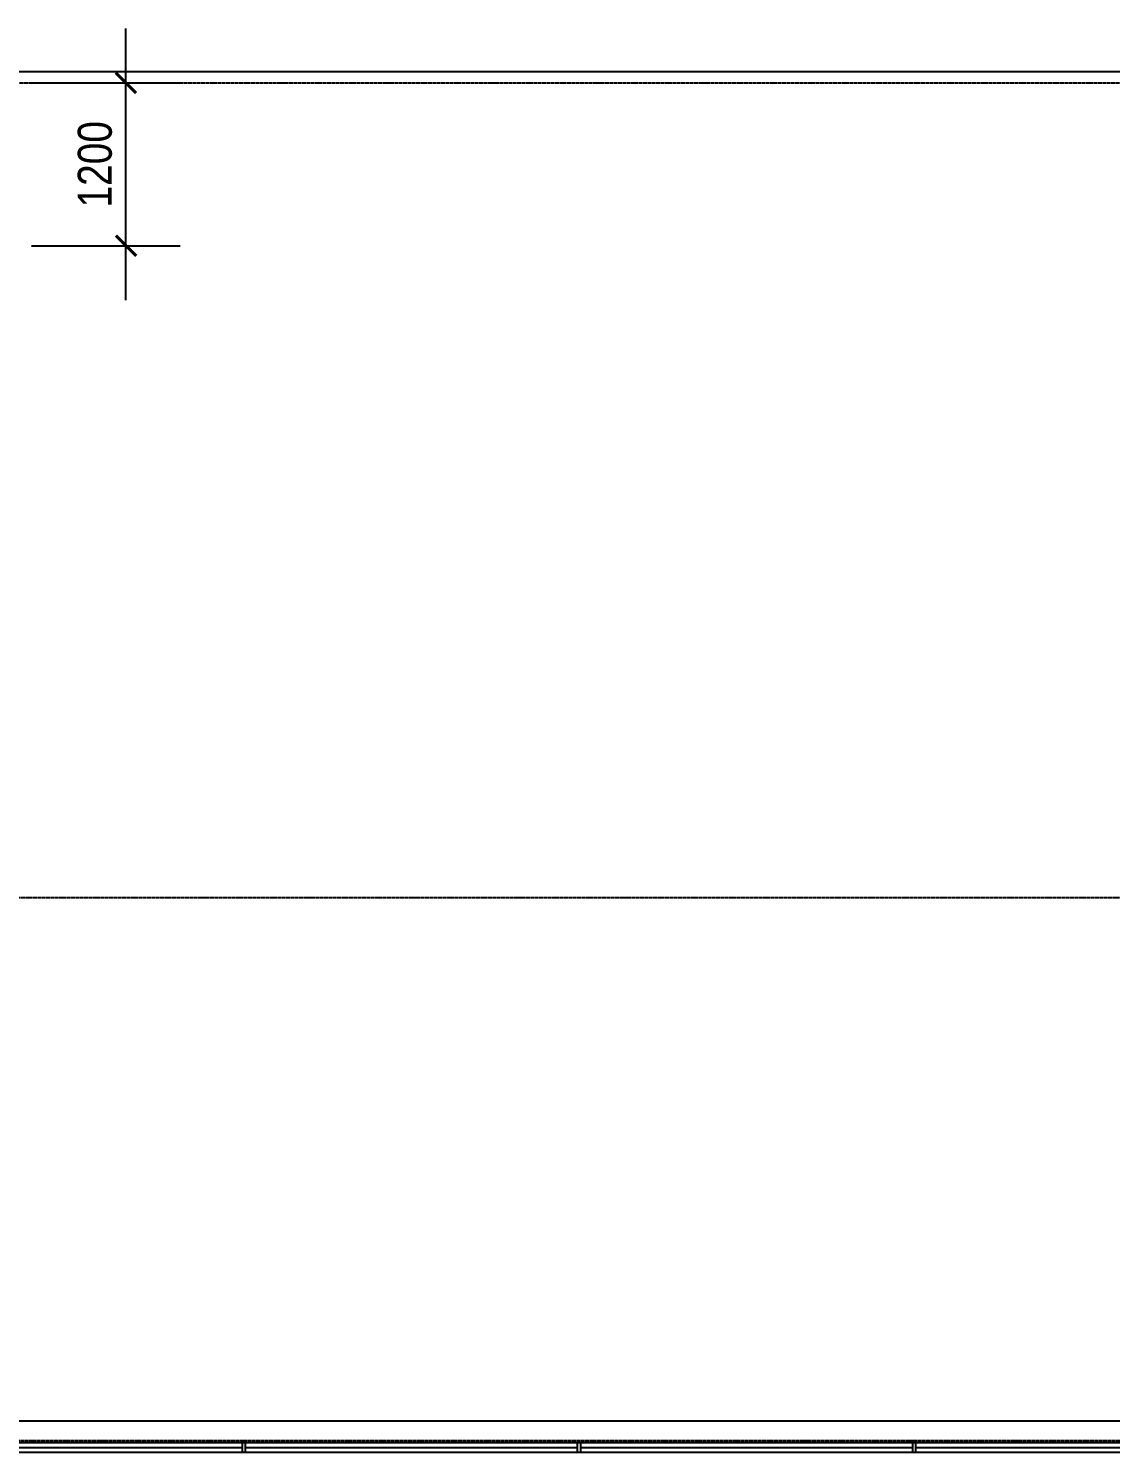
# Model space of a CAD drawing. Extents: x 0 to 163200, y -20682 to 90307.
# Drawn here: x 47759 to 55730, y -12615 to -2126 of the extents above; entities that cross this region are included whole.
import ezdxf

# ---------------------------------------------------------------- set-up
doc = ezdxf.new("R2010")
doc.units = 0
doc.header["$LTSCALE"] = 8
doc.header["$MEASUREMENT"] = 0
doc.linetypes.add('CENTER', pattern=[2, 1.25, -0.25, 0.25, -0.25])
doc.layers.get('0').update_dxf_attribs({"linetype": 'CONTINUOUS'})
doc.layers.get('DEFPOINTS').update_dxf_attribs({"linetype": 'CONTINUOUS'})
for name, color, linetype in [('A-DOORS', 5, 'CONTINUOUS'), ('A-GLASS', 5, 'CONTINUOUS'), ('A-MULLIONS', 5, 'CONTINUOUS'), ('A-STEEL', 5, 'CONTINUOUS'), ('GRID', 5, 'CENTER')]:
    doc.layers.add(name, color=color, linetype=linetype)
doc.styles.add('TXT-25-$100', font='ARIALN.TTF', dxfattribs={"height": 250})
doc.dimstyles.new('1$100-TICK', dxfattribs={"dimtxt": 250, "dimasz": 150, "dimexe": 400, "dimexo": 0, "dimgap": 100, "dimtad": 1, "dimdec": 0, "dimdsep": 46, "dimtxsty": 'TXT-25-$100', "dimblk1": 'ARCHTICK', "dimblk2": 'ARCHTICK', "dimsah": 1, "dimcen": -100, "dimdle": 400, "dimclrd": 1, "dimclre": 1, "dimclrt": 7, "dimadec": 0, "dimazin": 0, "dimtfac": 1, "dimtdec": 1, "dimtmove": 0, "dimatfit": 3, "dimldrblk": 'ARCHTICK', "dimfxl": 1, "dimtolj": 1, "dimarcsym": 0})

# ---------------------------------------------------------------- blocks, each defined once
blk = doc.blocks.new('_ARCHTICK')
at = {"color": 0, "linetype": 'ByBlock', "const_width": 0.15}
blk.add_lwpolyline([(-0.5, -0.5), (0.5, 0.5)], dxfattribs=at)
blk = doc.blocks.new('*D220')
at = {"layer": 'A-DOORS', "color": 1, "lineweight": -2, "transparency": 16777216}
for p, q in [((48477, -4126), (48477, -2126)), ((47782, -2526), (48877, -2526)), ((47782, -3726), (48877, -3726))]:
    blk.add_line(p, q, dxfattribs=at)
at = {"layer": 'DEFPOINTS', "color": 0, "transparency": 16777216}
for p in [(47782, -2526), (48477, -2526), (47782, -3726)]:
    blk.add_point(p, dxfattribs=at)
at = {"layer": 'A-DOORS', "color": 1, "lineweight": -2, "transparency": 16777216, "xscale": 150, "yscale": 150, "zscale": 150}
for p, rotation in [((48477, -2526), 90), ((48477, -3726), 270)]:
    blk.add_blockref('_ARCHTICK', p, dxfattribs=dict(at, rotation=rotation))
at = {"layer": 'A-DOORS', "color": 7, "transparency": 16777216, "insert": (48249, -3126), "char_height": 250, "attachment_point": 5, "rotation": 90, "style": 'TXT-25-$100'}
blk.add_mtext('\\A1;1200', dxfattribs=at)
blk = doc.blocks.new('*D228')
at = {"layer": 'A-DOORS', "color": 1, "lineweight": -2, "transparency": 16777216}
for p, q in [((48477, -4126), (48477, -2126)), ((47782, -2526), (48877, -2526)), ((47782, -3726), (48877, -3726))]:
    blk.add_line(p, q, dxfattribs=at)
at = {"layer": 'DEFPOINTS', "color": 0, "transparency": 16777216}
for p in [(47782, -2526), (48477, -2526), (47782, -3726)]:
    blk.add_point(p, dxfattribs=at)
at = {"layer": 'A-DOORS', "color": 1, "lineweight": -2, "transparency": 16777216, "xscale": 150, "yscale": 150, "zscale": 150}
for p, rotation in [((48477, -2526), 90), ((48477, -3726), 270)]:
    blk.add_blockref('_ARCHTICK', p, dxfattribs=dict(at, rotation=rotation))
at = {"layer": 'A-DOORS', "color": 7, "transparency": 16777216, "insert": (48249, -3126), "char_height": 250, "attachment_point": 5, "rotation": 90, "style": 'TXT-25-$100'}
blk.add_mtext('\\A1;1200', dxfattribs=at)

msp = doc.modelspace()

# ---------------------------------------------------------------- linework, layer by layer
at = {"layer": 'A-GLASS'}
for p, q in [((46864.6, -12539.6), (56764.6, -12539.6)), ((46864.6, -12539.6), (56764.6, -12539.6)), ((46884.6, -12577.1), (49334.6, -12577.1)), ((46884.6, -12577.1), (49334.6, -12577.1)), ((49354.6, -12577.1), (51804.6, -12577.1)), ((49354.6, -12577.1), (51804.6, -12577.1)), ((51824.6, -12577.1), (54274.6, -12577.1)), ((51824.6, -12577.1), (54274.6, -12577.1)), ((54294.6, -12577.1), (56744.6, -12577.1)), ((54294.6, -12577.1), (56744.6, -12577.1)), ((56764.6, -12614.6), (46864.6, -12614.6)), ((56764.6, -12614.6), (46864.6, -12614.6))]:
    msp.add_line(p, q, dxfattribs=at)
at = {"layer": 'A-MULLIONS'}
for points in [[(49354.6, -12614.6), (49334.6, -12614.6), (49334.6, -12539.6), (49354.6, -12539.6)], [(49354.6, -12614.6), (49334.6, -12614.6), (49334.6, -12539.6), (49354.6, -12539.6)], [(51824.6, -12614.6), (51804.6, -12614.6), (51804.6, -12539.6), (51824.6, -12539.6)], [(51824.6, -12614.6), (51804.6, -12614.6), (51804.6, -12539.6), (51824.6, -12539.6)], [(54294.6, -12614.6), (54274.6, -12614.6), (54274.6, -12539.6), (54294.6, -12539.6)], [(54294.6, -12614.6), (54274.6, -12614.6), (54274.6, -12539.6), (54294.6, -12539.6)]]:
    msp.add_lwpolyline(points, close=True, dxfattribs=at)
at = {"layer": 'A-STEEL', "ltscale": 5}
msp.add_line((36903.6, -2443.1), (136725.6, -2443.1), dxfattribs=at)
msp.add_line((36903.6, -2443.1), (136725.6, -2443.1), dxfattribs=at)
at = {"layer": 'A-STEEL', "ltscale": 0.5}
msp.add_line((36819.6, -12380.6), (136939.6, -12380.6), dxfattribs=at)
msp.add_line((36819.6, -12380.6), (136939.6, -12380.6), dxfattribs=at)
at = {"layer": 'GRID', "ltscale": 0.5}
for p, q in [((26702.1, -2525.6), (149115.2, -2525.6)), ((26702.1, -2525.6), (149115.2, -2525.6)), ((26712.1, -8525.6), (144306.4, -8525.6)), ((26712.1, -8525.6), (144306.4, -8525.6)), ((26707.1, -12525.6), (144306.4, -12525.6)), ((26707.1, -12525.6), (144306.4, -12525.6))]:
    msp.add_line(p, q, dxfattribs=at)

# ---------------------------------------------------------------- dimensions: what is measured, and where the dimension line sits
at = {"layer": 'A-DOORS'}
for picture in ['*D220', '*D228']:
    dim = msp.add_linear_dim(base=(48477.1, -2525.6), p1=(47782.2, -3725.6), p2=(47782.2, -2525.6), angle=90, dimstyle='1$100-TICK', dxfattribs=at)
    dim.commit()
    dim.dimension.update_dxf_attribs({"geometry": picture, "text_midpoint": (48249.5, -3125.6)})

doc.saveas('drawing.dxf')
